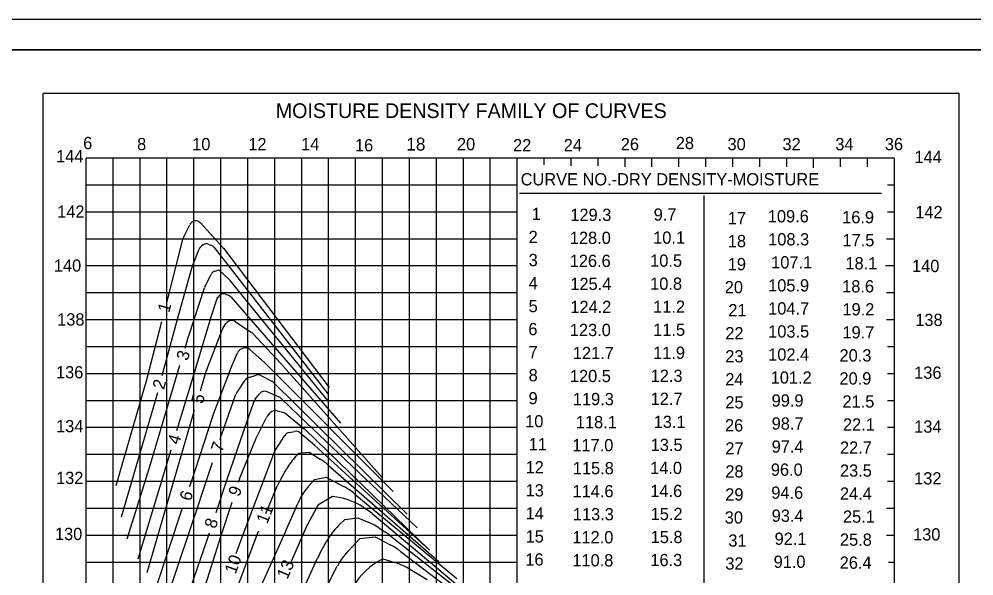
# Model space of a CAD drawing. Extents: x 997.6 to 1036.7, y 998.9 to 1022.6.
# Drawn here: x 1012.56 to 1028.15, y 1012.91 to 1022 of the extents above; entities that cross this region are included whole.
import ezdxf

# ---------------------------------------------------------------- set-up
doc = ezdxf.new("R2010")
doc.units = 0
for name, color, linetype in [('Level 1', 7, 'Continuous'), ('Level 10', 7, 'Continuous'), ('Level 11', 7, 'Continuous'), ('Level 14', 7, 'Continuous')]:
    doc.layers.add(name, color=color, linetype=linetype)

msp = doc.modelspace()

# ---------------------------------------------------------------- linework, layer by layer
at = {"layer": 'Level 1'}
for p, q in [((1020.726, 1019.157), (1026.64, 1019.157)), ((1023.736, 1019.121), (1023.736, 1010.997)), ((1015.245, 1018.446), (1015.344, 1018.644)), ((1015.001, 1017.497), (1015.237, 1018.424)), ((1015.391, 1017.984), (1015.496, 1018.244)), ((1015.516, 1018.275), (1015.533, 1018.294)), ((1015.661, 1018.321), (1015.7, 1018.304)), ((1015.74, 1018.272), (1016.037, 1017.895)), ((1015.894, 1018.258), (1017.618, 1015.988)), ((1015.158, 1017.162), (1015.387, 1017.972)), ((1016.038, 1017.894), (1017.598, 1015.883)), ((1015.591, 1017.629), (1015.692, 1017.831)), ((1016, 1017.732), (1017.587, 1015.778)), ((1015.326, 1016.827), (1015.585, 1017.614)), ((1014.97, 1017.377), (1015.001, 1017.496)), ((1015.692, 1017.141), (1015.783, 1017.424)), ((1015.791, 1017.443), (1015.8, 1017.458)), ((1015.943, 1017.505), (1015.985, 1017.485)), ((1016.021, 1017.458), (1017.807, 1015.401)), ((1014.894, 1016.179), (1015.158, 1017.161)), ((1015.378, 1016.083), (1015.692, 1017.139)), ((1014.645, 1016.136), (1014.887, 1017.061)), ((1015.882, 1016.947), (1015.933, 1017.029)), ((1016.087, 1017.062), (1016.354, 1016.886)), ((1015.266, 1016.626), (1015.325, 1016.825)), ((1015.615, 1016.262), (1015.872, 1016.928)), ((1016.374, 1016.869), (1016.829, 1016.379)), ((1016.008, 1016.284), (1016.122, 1016.553)), ((1016.178, 1016.61), (1016.205, 1016.623)), ((1016.323, 1016.605), (1016.565, 1016.392)), ((1015.012, 1015.779), (1015.183, 1016.351)), ((1016.57, 1016.387), (1018.666, 1014.29)), ((1016.831, 1016.377), (1018.487, 1014.517)), ((1015.516, 1015.93), (1015.613, 1016.254)), ((1015.722, 1015.521), (1016.007, 1016.28)), ((1016.308, 1016.15), (1016.43, 1016.186)), ((1016.512, 1016.178), (1016.685, 1016.087)), ((1014.142, 1014.385), (1014.645, 1016.133)), ((1015.133, 1015.281), (1015.378, 1016.082)), ((1016.11, 1015.9), (1016.248, 1016.106)), ((1016.71, 1016.068), (1018.893, 1013.92)), ((1014.226, 1013.872), (1014.819, 1015.902)), ((1015.865, 1015.222), (1016.098, 1015.876)), ((1016.413, 1015.795), (1016.48, 1015.882)), ((1016.611, 1015.916), (1016.798, 1015.835)), ((1014.687, 1014.679), (1015.011, 1015.778)), ((1016.233, 1015.296), (1016.396, 1015.764)), ((1016.831, 1015.813), (1017.139, 1015.512)), ((1015.173, 1014.78), (1015.422, 1015.614)), ((1016.61, 1015.516), (1016.658, 1015.573)), ((1016.772, 1015.607), (1016.878, 1015.577)), ((1016.918, 1015.556), (1017.213, 1015.313)), ((1015.435, 1014.648), (1015.721, 1015.517)), ((1016.417, 1015.137), (1016.596, 1015.494)), ((1017.14, 1015.511), (1019.054, 1013.696)), ((1015.948, 1014.474), (1016.232, 1015.296)), ((1016.965, 1015.251), (1017.053, 1015.269)), ((1017.147, 1015.245), (1017.378, 1015.048)), ((1017.22, 1015.307), (1019.247, 1013.343)), ((1015.837, 1015.137), (1015.864, 1015.219)), ((1016.156, 1014.493), (1016.414, 1015.129)), ((1016.738, 1014.955), (1016.894, 1015.202)), ((1014.498, 1013.191), (1015.037, 1014.966)), ((1016.25, 1013.675), (1016.728, 1014.935)), ((1017.38, 1015.046), (1019.256, 1013.332)), ((1014.648, 1012.966), (1015.173, 1014.779)), ((1015.519, 1014.171), (1015.712, 1014.759)), ((1014.32, 1013.516), (1014.687, 1014.677)), ((1015.343, 1014.37), (1015.435, 1014.648)), ((1016.835, 1014.5), (1016.929, 1014.663)), ((1017.605, 1014.718), (1019.412, 1013.143)), ((1015.774, 1013.945), (1015.948, 1014.472)), ((1016.139, 1014.442), (1016.153, 1014.486)), ((1016.586, 1013.926), (1016.773, 1014.375)), ((1014.934, 1012.429), (1015.518, 1014.17)), ((1018.039, 1014.246), (1019.703, 1012.867)), ((1014.791, 1012.703), (1015.221, 1014.003)), ((1015.857, 1013.567), (1016.034, 1014.116)), ((1016.914, 1013.645), (1017.106, 1014.092)), ((1018.173, 1014.034), (1018.214, 1014.007)), ((1018.322, 1013.927), (1019.786, 1012.701)), ((1016.099, 1013.277), (1016.25, 1013.675)), ((1016.989, 1013.112), (1017.225, 1013.664)), ((1018.435, 1013.691), (1018.529, 1013.629)), ((1015.298, 1011.815), (1015.856, 1013.567)), ((1015.625, 1013.497), (1015.664, 1013.613)), ((1016.027, 1012.47), (1016.462, 1013.627)), ((1016.515, 1012.756), (1016.906, 1013.627)), ((1018.597, 1013.58), (1020.246, 1012.288)), ((1015.141, 1012.089), (1015.625, 1013.496)), ((1017.464, 1013.266), (1017.571, 1013.464)), ((1017.131, 1012.54), (1017.43, 1013.198)), ((1018.778, 1013.316), (1020.698, 1011.86)), ((1017.576, 1012.725), (1017.753, 1013.067)), ((1018.948, 1013.015), (1019.221, 1012.849))]:
    msp.add_line(p, q, dxfattribs=at)
for points in [[(1012.947, 1001.426), (1012.947, 1020.786)], [(1027.907, 1020.786), (1012.947, 1020.786)], [(1027.907, 1001.426), (1027.907, 1020.786)], [(1013.651, 1002.13), (1013.651, 1019.73)], [(1026.851, 1019.73), (1013.651, 1019.73)], [(1014.091, 1002.13), (1014.091, 1019.73)], [(1014.531, 1002.13), (1014.531, 1019.73)], [(1014.971, 1002.13), (1014.971, 1019.73)], [(1015.411, 1002.13), (1015.411, 1019.73)], [(1015.851, 1002.13), (1015.851, 1019.73)], [(1016.291, 1002.13), (1016.291, 1019.73)], [(1016.731, 1002.13), (1016.731, 1019.73)], [(1017.171, 1002.13), (1017.171, 1019.73)], [(1017.611, 1002.13), (1017.611, 1019.73)], [(1018.051, 1002.13), (1018.051, 1019.73)], [(1018.491, 1002.13), (1018.491, 1019.73)], [(1018.931, 1002.13), (1018.931, 1019.73)], [(1019.371, 1002.13), (1019.371, 1019.73)], [(1019.811, 1002.57), (1019.811, 1019.73)], [(1020.251, 1002.57), (1020.251, 1019.73)], [(1020.691, 1002.57), (1020.691, 1019.73)], [(1021.131, 1019.621), (1021.131, 1019.73)], [(1021.571, 1019.604), (1021.571, 1019.73)], [(1022.011, 1019.604), (1022.011, 1019.73)], [(1022.451, 1019.59), (1022.451, 1019.73)], [(1022.891, 1019.59), (1022.891, 1019.73)], [(1023.331, 1019.59), (1023.331, 1019.73)], [(1023.771, 1019.59), (1023.771, 1019.73)], [(1024.211, 1019.59), (1024.211, 1019.73)], [(1024.651, 1019.59), (1024.651, 1019.73)], [(1025.091, 1019.59), (1025.091, 1019.73)], [(1025.531, 1019.572), (1025.531, 1019.73)], [(1025.971, 1019.59), (1025.971, 1019.73)], [(1026.411, 1019.59), (1026.411, 1019.73)], [(1026.851, 1002.13), (1026.851, 1019.73)], [(1020.691, 1019.29), (1013.651, 1019.29)], [(1026.851, 1019.29), (1026.735, 1019.29)], [(1020.691, 1018.85), (1013.651, 1018.85)], [(1026.851, 1018.85), (1026.735, 1018.85)], [(1015.498, 1018.689), (1015.514, 1018.68), (1015.888, 1018.265)], [(1020.691, 1018.41), (1013.651, 1018.41)], [(1026.851, 1018.41), (1026.721, 1018.41)], [(1020.691, 1017.97), (1013.651, 1017.97)], [(1015.758, 1017.887), (1015.818, 1017.905), (1015.99, 1017.742)], [(1026.851, 1017.97), (1026.703, 1017.97)], [(1020.691, 1017.53), (1013.651, 1017.53)], [(1026.851, 1017.53), (1026.721, 1017.53)], [(1020.691, 1017.09), (1013.651, 1017.09)], [(1026.851, 1017.09), (1026.721, 1017.09)], [(1020.691, 1016.65), (1013.651, 1016.65)], [(1026.851, 1016.65), (1026.735, 1016.65)], [(1020.691, 1016.21), (1013.651, 1016.21)], [(1026.851, 1016.21), (1026.735, 1016.21)], [(1020.691, 1015.77), (1013.651, 1015.77)], [(1026.851, 1015.77), (1026.735, 1015.77)], [(1020.691, 1015.33), (1013.651, 1015.33)], [(1026.851, 1015.33), (1026.735, 1015.33)], [(1017.076, 1014.863), (1017.122, 1014.912), (1017.292, 1014.932), (1017.475, 1014.815)], [(1020.691, 1014.89), (1013.651, 1014.89)], [(1026.851, 1014.89), (1026.735, 1014.89)], [(1020.691, 1014.45), (1013.651, 1014.45)], [(1017.293, 1014.388), (1017.379, 1014.485), (1017.573, 1014.521), (1017.856, 1014.369)], [(1026.851, 1014.45), (1026.735, 1014.45)], [(1017.275, 1013.766), (1017.445, 1014.074), (1017.675, 1014.209), (1017.746, 1014.198)], [(1020.691, 1014.01), (1013.651, 1014.01)], [(1026.851, 1014.01), (1026.721, 1014.01)], [(1017.774, 1013.732), (1017.874, 1013.828), (1018.088, 1013.86), (1018.255, 1013.788)], [(1020.691, 1013.57), (1013.651, 1013.57)], [(1017.93, 1013.316), (1018.12, 1013.518), (1018.37, 1013.545), (1018.616, 1013.418)], [(1026.851, 1013.57), (1026.721, 1013.57)], [(1020.691, 1013.13), (1013.651, 1013.13)], [(1018.495, 1013.186), (1018.496, 1013.186), (1018.692, 1013.128)], [(1026.851, 1013.13), (1026.752, 1013.13)]]:
    msp.add_lwpolyline(points, dxfattribs=at)
for centre, radius, start, end in [((1015.442, 1018.595), 0.11, 59.5325, 153.4483), ((1015.343, 1018.396), 0.11, 153.4483, 165.7309), ((1015.598, 1018.202), 0.11, 138.3595, 157.8537), ((1015.615, 1018.221), 0.11, 65.2053, 138.3595), ((1015.653, 1018.204), 0.11, 38.2748, 65.2053), ((1015.806, 1018.191), 0.11, 37.2319, 41.9671), ((1015.493, 1017.942), 0.11, 157.8537, 164.256), ((1015.79, 1017.782), 0.11, 106.7177, 153.4433), ((1015.951, 1017.827), 0.11, 37.7984, 38.2748), ((1015.915, 1017.662), 0.11, 39.0904, 46.7164), ((1015.689, 1017.58), 0.11, 153.4433, 161.8029), ((1014.894, 1017.524), 0.11, 345.3529, 345.7309), ((1015.888, 1017.39), 0.11, 151.4119, 162.1904), ((1015.896, 1017.405), 0.11, 64.9794, 151.4119), ((1015.938, 1017.386), 0.11, 40.9649, 64.9794), ((1015.264, 1017.132), 0.11, 164.256, 164.9572), ((1015.797, 1017.108), 0.11, 162.1904, 163.4676), ((1015.975, 1016.889), 0.11, 147.8118, 158.9025), ((1016.026, 1016.97), 0.11, 56.6173, 147.8118), ((1015.431, 1016.793), 0.11, 161.8029, 163.3072), ((1016.293, 1016.794), 0.11, 42.8644, 56.6173), ((1016.25, 1016.522), 0.11, 48.6399, 114.4621), ((1016.223, 1016.51), 0.11, 114.4621, 157.0718), ((1016.492, 1016.309), 0.11, 44.9837, 48.6399), ((1016.749, 1016.304), 0.11, 41.6867, 42.8644), ((1015.718, 1016.223), 0.11, 158.9025, 163.3956), ((1016.11, 1016.241), 0.11, 157.0718, 159.4583), ((1016.461, 1016.081), 0.11, 62.2147, 106.4064), ((1014.539, 1016.164), 0.11, 343.971, 345.3529), ((1015.273, 1016.114), 0.11, 342.9868, 343.4676), ((1016.339, 1016.045), 0.11, 106.4064, 146.3245), ((1016.633, 1015.99), 0.11, 45.4561, 62.2147), ((1016.202, 1015.839), 0.11, 146.3244, 160.3591), ((1016.567, 1015.815), 0.11, 66.5967, 142.334), ((1015.117, 1015.747), 0.11, 163.3072, 163.5595), ((1016.5, 1015.728), 0.11, 142.334, 160.7626), ((1016.754, 1015.734), 0.11, 45.6829, 66.5967), ((1016.742, 1015.501), 0.11, 74.0475, 139.7831), ((1016.847, 1015.471), 0.11, 50.5107, 74.0475), ((1015.825, 1015.482), 0.11, 159.4583, 161.8096), ((1016.694, 1015.445), 0.11, 139.7831, 153.4406), ((1017.216, 1015.591), 0.11, 225.6829, 226.5192), ((1015.968, 1015.185), 0.11, 160.3591, 161.7694), ((1016.336, 1015.26), 0.11, 160.7626, 160.9337), ((1016.987, 1015.143), 0.11, 101.7739, 147.737), ((1017.076, 1015.162), 0.11, 49.3892, 101.7739), ((1017.143, 1015.228), 0.11, 45.9183, 50.5107), ((1016.516, 1015.088), 0.11, 153.4406, 157.9274), ((1016.831, 1014.896), 0.11, 147.737, 159.187), ((1017.306, 1014.964), 0.11, 47.5912, 49.3892), ((1015.278, 1014.748), 0.11, 163.3956, 163.8647), ((1017.882, 1014.114), 1.1, 137.1283, 150.0764), ((1016.882, 1013.889), 1.1, 48.9301, 57.36), ((1014.582, 1014.71), 0.11, 342.5105, 343.5595), ((1015.331, 1014.682), 0.11, 341.6818, 341.8096), ((1016.052, 1014.438), 0.11, 160.9337, 161.7071), ((1016.258, 1014.452), 0.11, 157.9274, 162.096), ((1017.788, 1013.951), 1.1, 150.0764, 157.344), ((1018.117, 1013.659), 1.1, 138.5114, 156.8168), ((1017.337, 1013.4), 1.1, 50.3498, 61.8437), ((1015.414, 1014.205), 0.11, 341.4557, 341.7694), ((1017.574, 1013.111), 1.1, 57.0258, 81.0131), ((1017.615, 1013.084), 1.1, 50.0312, 57.0258), ((1016.352, 1013.636), 0.11, 159.187, 159.3149), ((1018.236, 1013.232), 1.1, 150.9566, 156.8691), ((1018.538, 1012.94), 1.1, 133.9772, 151.5695), ((1017.825, 1012.776), 1.1, 56.3099, 66.9881), ((1015.961, 1013.533), 0.11, 162.096, 162.31), ((1017.491, 1013.24), 1.1, 158.7334, 159.3994), ((1015.903, 1014.078), 1.1, 335.7807, 336.8168), ((1017.919, 1012.714), 1.1, 51.9226, 56.3099), ((1015.521, 1013.531), 0.11, 341.015, 341.7071), ((1018.113, 1012.44), 1.1, 52.8283, 62.8043), ((1018.431, 1012.742), 1.1, 151.5695, 155.5691), ((1018.73, 1012.562), 1.1, 136.6981, 152.6367), ((1018.976, 1012.197), 1.1, 115.9112, 151.0381), ((1018.378, 1012.073), 1.1, 58.8461, 73.439)]:
    msp.add_arc(centre, radius, start, end, dxfattribs=at)
at = {"layer": 'Level 10'}
msp.add_line((1007, 1021.5), (1035.5, 1021.5), dxfattribs=at)
at = {"layer": 'Level 11'}
msp.add_lwpolyline([(1035.5, 1021.5), (1007, 1021.5), (1007, 1000.5), (1035.5, 1000.5)], close=True, dxfattribs=at)
at = {"layer": 'Level 14'}
msp.add_line((1000, 1022), (1036, 1022), dxfattribs=at)

# ---------------------------------------------------------------- texts
at = {"layer": 'Level 1'}
for s, height, p in [('MOISTURE DENSITY FAMILY OF CURVES', 0.24, (1016.748, 1020.385)), ('6', 0.2, (1013.602, 1019.877)), ('8', 0.2, (1014.483, 1019.859)), ('10', 0.2, (1015.383, 1019.859)), ('12', 0.2, (1016.299, 1019.859)), ('14', 0.2, (1017.161, 1019.859)), ('18', 0.2112, (1018.878, 1019.854)), ('20', 0.2, (1019.707, 1019.859)), ('26', 0.2, (1022.382, 1019.859)), ('28', 0.2, (1023.28, 1019.877)), ('30', 0.2, (1024.125, 1019.859)), ('32', 0.2, (1025.023, 1019.859)), ('34', 0.2, (1025.885, 1019.859)), ('36', 0.2, (1026.694, 1019.859)), ('16', 0.2, (1018.041, 1019.842)), ('22', 0.2, (1020.623, 1019.842)), ('24', 0.2, (1021.45, 1019.842)), ('144', 0.2, (1013.16, 1019.662)), ('144', 0.2, (1027.177, 1019.651)), ('CURVE NO.-DRY DENSITY-MOISTURE', 0.2, (1020.747, 1019.285)), ('142', 0.2, (1013.178, 1018.757)), ('1', 0.2, (1020.926, 1018.719)), ('129.3', 0.2, (1021.558, 1018.705)), ('9.7', 0.2, (1022.919, 1018.709)), ('17', 0.2, (1024.13, 1018.652)), ('109.6', 0.2, (1024.783, 1018.681)), ('16.9', 0.2, (1025.997, 1018.666)), ('142', 0.2, (1027.191, 1018.75)), ('2', 0.2, (1020.877, 1018.343)), ('128.0', 0.2, (1021.55, 1018.329)), ('10.1', 0.2, (1022.911, 1018.333)), ('108.3', 0.2, (1024.789, 1018.305)), ('18', 0.2, (1024.13, 1018.276)), ('17.5', 0.2, (1026.002, 1018.29)), ('140', 0.2, (1013.124, 1017.877)), ('3', 0.2, (1020.877, 1017.967)), ('126.6', 0.2, (1021.548, 1017.953)), ('10.5', 0.2, (1022.862, 1017.957)), ('19', 0.2, (1024.129, 1017.9)), ('107.1', 0.2, (1024.838, 1017.929)), ('18.1', 0.2, (1026.051, 1017.914)), ('140', 0.2, (1027.138, 1017.87)), ('4', 0.2, (1020.877, 1017.591)), ('125.4', 0.2, (1021.558, 1017.577)), ('10.8', 0.2, (1022.862, 1017.581)), ('20', 0.2, (1024.08, 1017.524)), ('105.9', 0.2, (1024.788, 1017.553)), ('18.6', 0.2, (1025.997, 1017.538)), ('5', 0.2, (1020.877, 1017.215)), ('124.2', 0.2, (1021.558, 1017.201)), ('11.2', 0.2, (1022.911, 1017.205)), ('21', 0.2, (1024.138, 1017.148)), ('104.7', 0.2, (1024.789, 1017.177)), ('19.2', 0.2, (1026.002, 1017.162)), ('138', 0.2, (1013.178, 1016.997)), ('138', 0.2, (1027.191, 1016.99)), ('6', 0.2, (1020.872, 1016.839)), ('123.0', 0.2, (1021.55, 1016.825)), ('11.5', 0.2, (1022.911, 1016.829)), ('22', 0.2, (1024.089, 1016.772)), ('103.5', 0.2, (1024.789, 1016.801)), ('19.7', 0.2, (1026.002, 1016.786)), ('7', 0.2, (1020.877, 1016.463)), ('121.7', 0.2, (1021.599, 1016.449)), ('11.9', 0.2, (1022.91, 1016.453)), ('102.4', 0.2, (1024.789, 1016.425)), ('23', 0.2, (1024.089, 1016.396)), ('20.3', 0.2, (1025.954, 1016.41)), ('136', 0.2, (1013.159, 1016.135)), ('136', 0.2, (1027.173, 1016.128)), ('8', 0.2, (1020.877, 1016.087)), ('120.5', 0.2, (1021.551, 1016.073)), ('12.3', 0.2, (1022.87, 1016.077)), ('24', 0.2, (1024.089, 1016.02)), ('101.2', 0.2, (1024.83, 1016.049)), ('20.9', 0.2, (1025.953, 1016.034)), ('9', 0.2, (1020.876, 1015.711)), ('119.3', 0.2, (1021.599, 1015.697)), ('12.7', 0.2, (1022.87, 1015.701)), ('25', 0.2, (1024.089, 1015.644)), ('99.9', 0.2, (1024.845, 1015.673)), ('21.5', 0.2, (1026.002, 1015.658)), ('10', 0.2, (1020.82, 1015.335)), ('134', 0.2, (1013.16, 1015.255)), ('118.1', 0.2, (1021.648, 1015.321)), ('13.1', 0.2, (1022.919, 1015.325)), ('26', 0.2, (1024.084, 1015.268)), ('98.7', 0.2, (1024.846, 1015.297)), ('22.1', 0.2, (1026.01, 1015.282)), ('134', 0.2, (1027.173, 1015.248)), ('11', 0.2, (1020.877, 1014.959)), ('117.0', 0.2, (1021.591, 1014.945)), ('13.5', 0.2, (1022.87, 1014.949)), ('27', 0.2, (1024.089, 1014.892)), ('97.4', 0.2, (1024.846, 1014.921)), ('22.7', 0.2, (1025.961, 1014.906)), ('12', 0.2, (1020.828, 1014.583)), ('115.8', 0.2, (1021.599, 1014.569)), ('14.0', 0.2, (1022.861, 1014.573)), ('132', 0.2, (1013.16, 1014.41)), ('28', 0.2, (1024.089, 1014.516)), ('96.0', 0.2, (1024.832, 1014.545)), ('23.5', 0.2, (1025.961, 1014.53)), ('132', 0.2, (1027.173, 1014.403)), ('13', 0.2, (1020.828, 1014.207)), ('114.6', 0.2, (1021.594, 1014.193)), ('14.6', 0.2, (1022.864, 1014.197)), ('29', 0.2, (1024.088, 1014.14)), ('94.6', 0.2, (1024.84, 1014.169)), ('24.4', 0.2, (1025.961, 1014.154)), ('14', 0.2, (1020.828, 1013.831)), ('113.3', 0.2, (1021.599, 1013.817)), ('15.2', 0.2, (1022.87, 1013.821)), ('93.4', 0.2, (1024.846, 1013.793)), ('25.1', 0.2, (1026.01, 1013.778)), ('30', 0.2, (1024.08, 1013.764)), ('130', 0.2, (1013.142, 1013.495)), ('130', 0.2, (1027.155, 1013.488)), ('15', 0.2, (1020.828, 1013.455)), ('112.0', 0.2, (1021.591, 1013.441)), ('15.8', 0.2, (1022.87, 1013.445)), ('31', 0.2, (1024.138, 1013.388)), ('92.1', 0.2, (1024.894, 1013.417)), ('25.8', 0.2, (1025.961, 1013.402)), ('16', 0.2, (1020.823, 1013.079)), ('110.8', 0.2, (1021.591, 1013.065)), ('16.3', 0.2, (1022.865, 1013.069)), ('32', 0.2, (1024.089, 1013.012)), ('91.0', 0.2, (1024.878, 1013.041)), ('26.4', 0.2, (1025.957, 1013.026))]:
    msp.add_text(s, height=height, dxfattribs=at).set_placement(p)
for s, rotation, p in [('1', 74.6205, (1015.006, 1017.198)), ('3', 73.0306, (1015.308, 1016.412)), ('2', 74.1186, (1014.921, 1015.941)), ('5', 74.6117, (1015.555, 1015.709)), ('4', 73.3137, (1015.167, 1015.04)), ('7', 71.285, (1015.871, 1014.916)), ('6', 71.2387, (1015.356, 1014.119)), ('9', 70.0118, (1016.152, 1014.193)), ('11', 68.7887, (1016.609, 1013.748)), ('8', 71.7536, (1015.765, 1013.67)), ('10', 69.6308, (1016.091, 1012.928)), ('13', 66.3981, (1016.937, 1012.844))]:
    msp.add_text(s, height=0.2, rotation=rotation, dxfattribs=at).set_placement(p)

doc.saveas('drawing.dxf')
